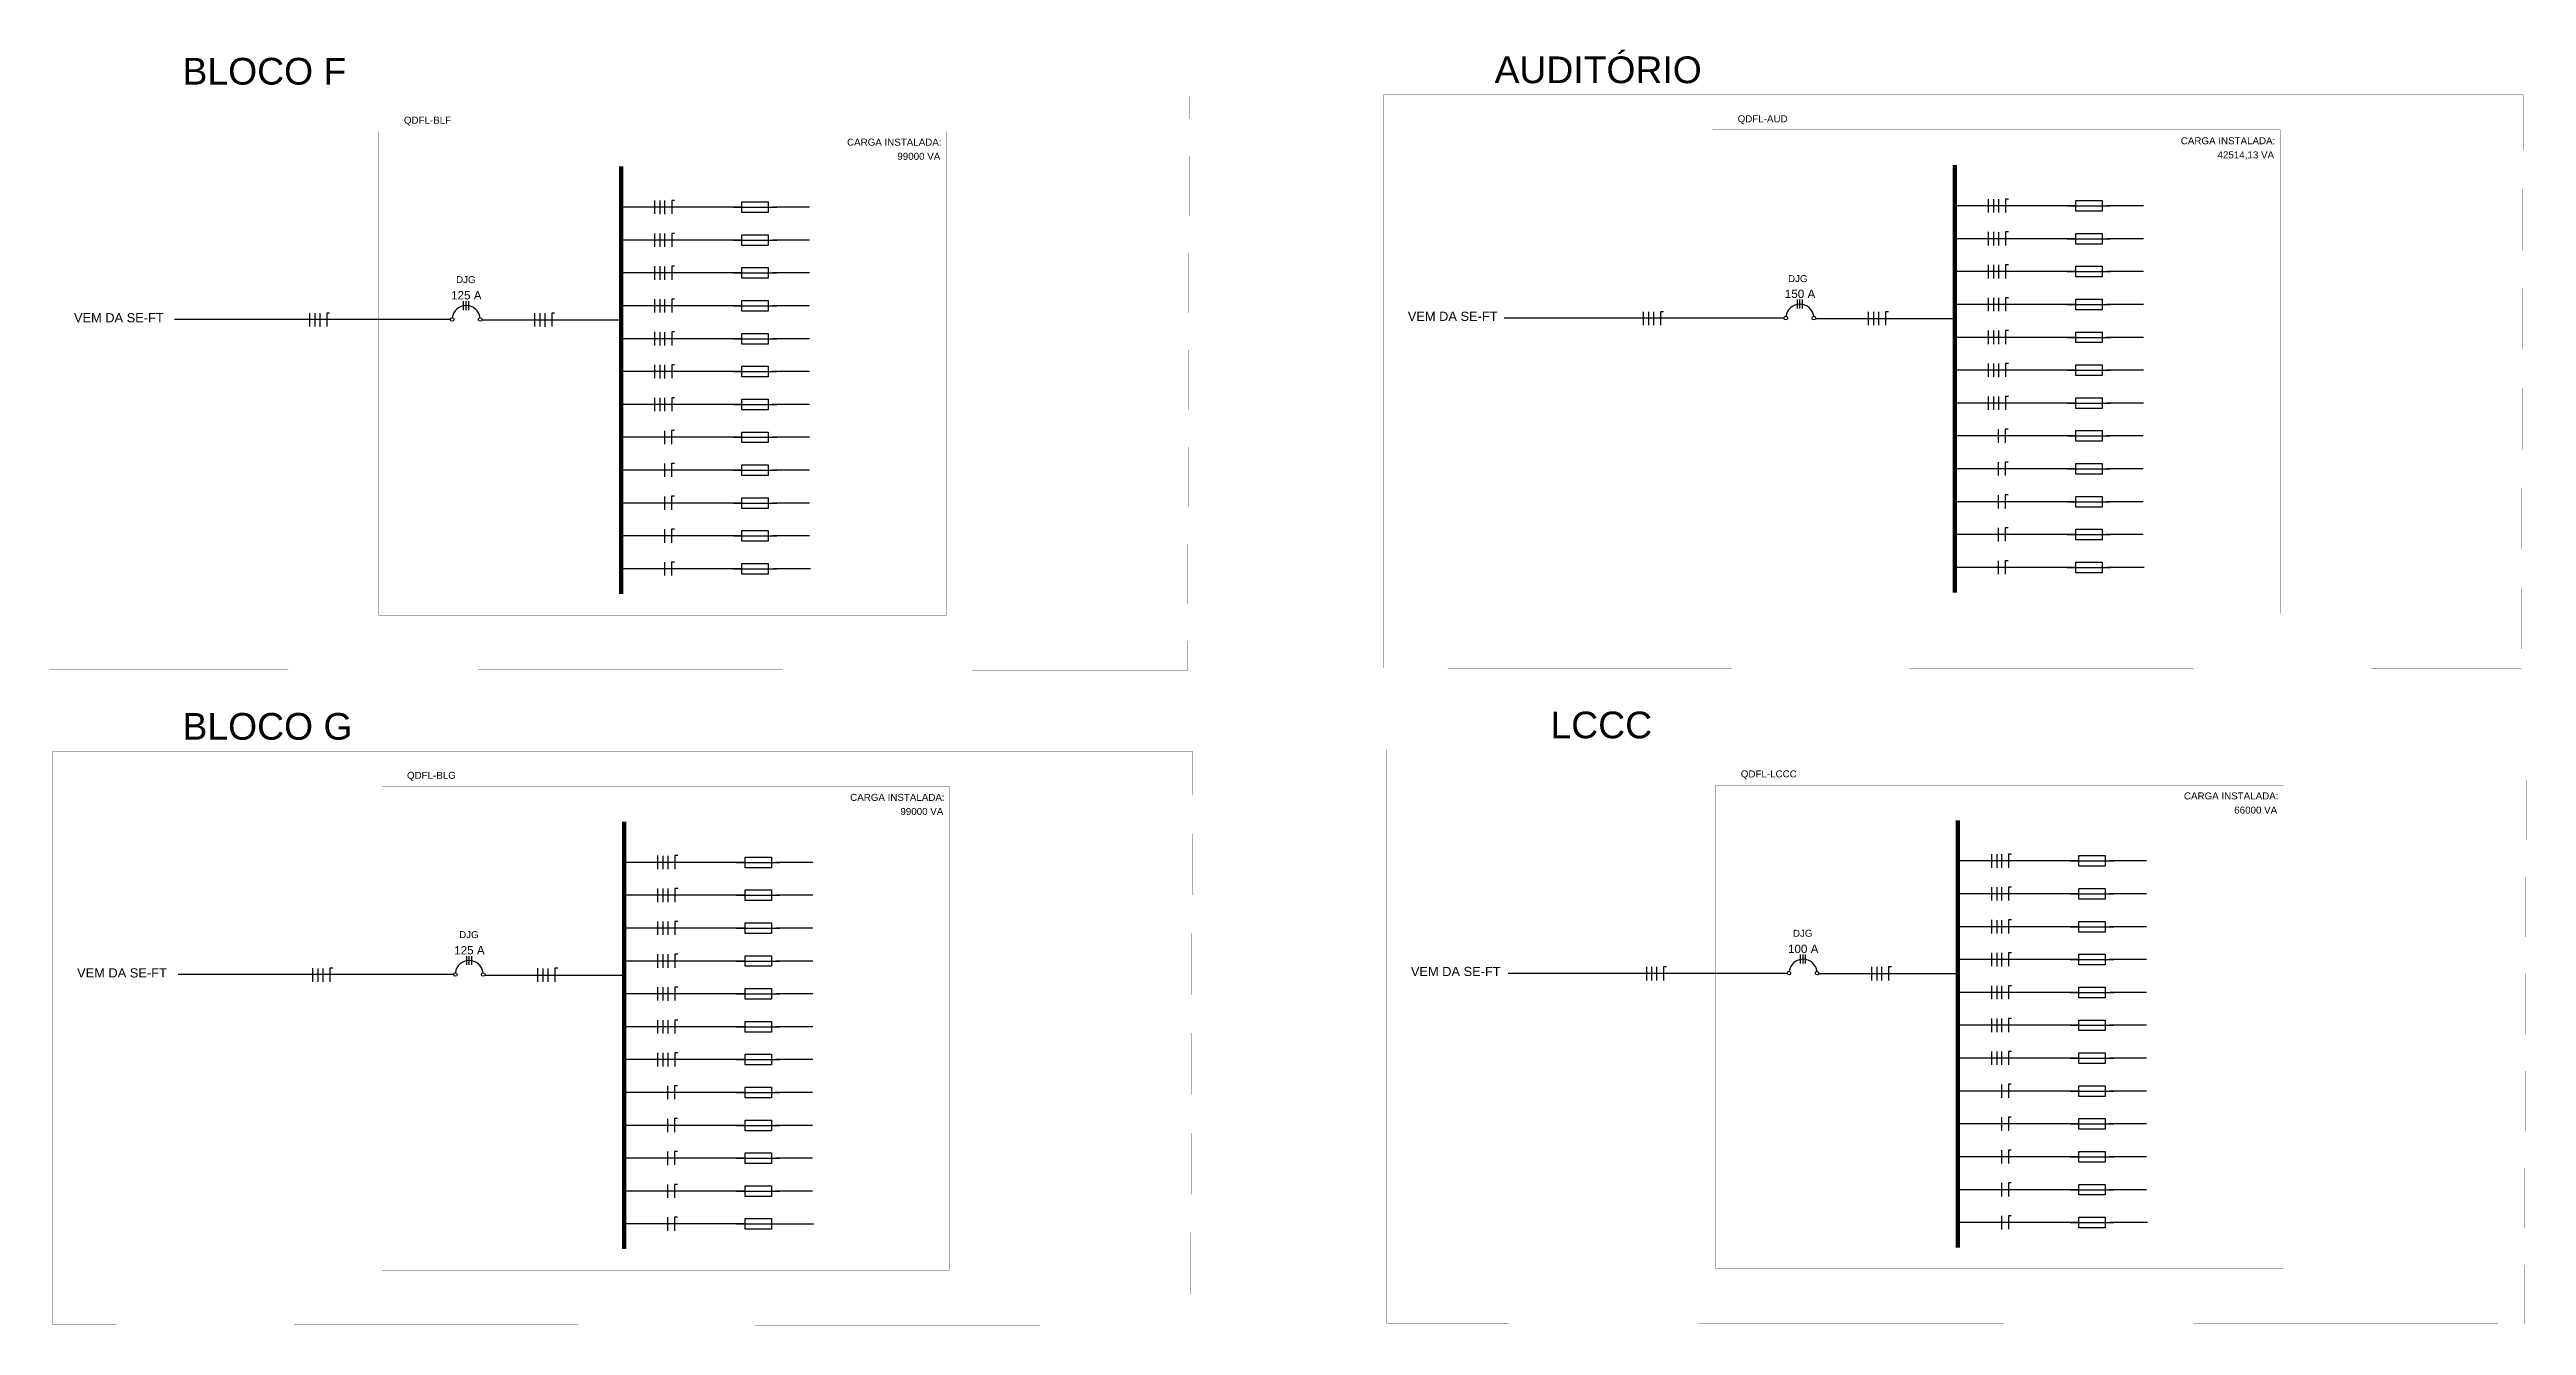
# Model space of a CAD drawing. Header units: millimetres. Extents: x 700 to 1841, y 279 to 936.
# Drawn here: x 1388.7 to 1840.7, y 282.4 to 515.3 of the extents above; entities that cross this region are included whole.
import ezdxf
from ezdxf.enums import TextEntityAlignment as Align

# ---------------------------------------------------------------- set-up
doc = ezdxf.new("R2010")
doc.units = ezdxf.units.MM
doc.linetypes.add('ACAD_ISO03W100', pattern=[30, 12, -18])
for name, color, linetype in [('A-03', 3, 'Continuous'), ('ARA_DISPOSITIVOS', 5, 'Continuous'), ('ARA_LEGENDA', 7, 'Continuous'), ('EQUIPAMENTOS', 4, 'Continuous'), ('GSP_Arq_TEXTO', 7, 'Continuous'), ('UNIFILAR', 3, 'Continuous'), ('VAI AO CTA', 7, 'Continuous')]:
    doc.layers.add(name, color=color, linetype=linetype)
doc.layers.add('BARRAMENTO', color=1, linetype='Continuous', lineweight=30)
doc.styles.add('ARA GERAL', font='arial.ttf', dxfattribs={"height": 10.1686})
doc.styles.add('ARA_TITULO_1', font='arial.ttf', dxfattribs={"height": 4})
doc.styles.add('ARIAL', font='arial.ttf')
doc.styles.add('ROMANS', font='arial.ttf')

# ---------------------------------------------------------------- blocks, each defined once
blk = doc.blocks.new('*U29')
at = {"layer": 'ARA_DISPOSITIVOS'}
blk.add_line((-25.3, 0), (25.4, 0), dxfattribs=at)
blk.add_lwpolyline([(15.4, 6.2), (15.4, -6.2), (-15.3, -6.2), (-15.3, 6.2)], close=True, dxfattribs=at)
at = {"style": 'ARA GERAL'}
blk.add_attdef('12A', text='', height=10.2, dxfattribs=at).set_placement((-0.2, 17.9), align=Align.TOP_CENTER)
blk = doc.blocks.new('*U30')
at = {"layer": 'ARA_DISPOSITIVOS'}
blk.add_line((-25.3, 0), (25.4, 0), dxfattribs=at)
blk.add_lwpolyline([(15.4, 6.2), (15.4, -6.2), (-15.3, -6.2), (-15.3, 6.2)], close=True, dxfattribs=at)
at = {"style": 'ARA GERAL'}
blk.add_attdef('12A', text='', height=10.2, dxfattribs=at).set_placement((-0.2, 17.9), align=Align.TOP_CENTER)
blk = doc.blocks.new('*U31')
at = {"layer": 'ARA_DISPOSITIVOS'}
blk.add_line((-25.3, 0), (25.4, 0), dxfattribs=at)
blk.add_lwpolyline([(15.4, 6.2), (15.4, -6.2), (-15.3, -6.2), (-15.3, 6.2)], close=True, dxfattribs=at)
at = {"style": 'ARA GERAL'}
blk.add_attdef('12A', text='', height=10.2, dxfattribs=at).set_placement((-0.2, 17.9), align=Align.TOP_CENTER)
blk = doc.blocks.new('*U32')
at = {"layer": 'ARA_DISPOSITIVOS'}
blk.add_line((-25.3, 0), (25.4, 0), dxfattribs=at)
blk.add_lwpolyline([(15.4, 6.2), (15.4, -6.2), (-15.3, -6.2), (-15.3, 6.2)], close=True, dxfattribs=at)
at = {"style": 'ARA GERAL'}
blk.add_attdef('12A', text='', height=10.2, dxfattribs=at).set_placement((-0.2, 17.9), align=Align.TOP_CENTER)
blk = doc.blocks.new('*U33')
at = {"layer": 'ARA_DISPOSITIVOS'}
blk.add_line((-25.3, 0), (25.4, 0), dxfattribs=at)
blk.add_lwpolyline([(15.4, 6.2), (15.4, -6.2), (-15.3, -6.2), (-15.3, 6.2)], close=True, dxfattribs=at)
at = {"style": 'ARA GERAL'}
blk.add_attdef('12A', text='', height=10.2, dxfattribs=at).set_placement((-0.2, 17.9), align=Align.TOP_CENTER)
blk = doc.blocks.new('*U34')
at = {"layer": 'ARA_DISPOSITIVOS'}
blk.add_line((-25.3, 0), (25.4, 0), dxfattribs=at)
blk.add_lwpolyline([(15.4, 6.2), (15.4, -6.2), (-15.3, -6.2), (-15.3, 6.2)], close=True, dxfattribs=at)
at = {"style": 'ARA GERAL'}
blk.add_attdef('12A', text='', height=10.2, dxfattribs=at).set_placement((-0.2, 17.9), align=Align.TOP_CENTER)
blk = doc.blocks.new('*U35')
at = {"layer": 'ARA_DISPOSITIVOS'}
blk.add_line((-25.3, 0), (25.4, 0), dxfattribs=at)
blk.add_lwpolyline([(15.4, 6.2), (15.4, -6.2), (-15.3, -6.2), (-15.3, 6.2)], close=True, dxfattribs=at)
at = {"style": 'ARA GERAL'}
blk.add_attdef('12A', text='', height=10.2, dxfattribs=at).set_placement((-0.2, 17.9), align=Align.TOP_CENTER)
blk = doc.blocks.new('*U36')
at = {"layer": 'ARA_DISPOSITIVOS'}
blk.add_line((-25.3, 0), (25.4, 0), dxfattribs=at)
blk.add_lwpolyline([(15.4, 6.2), (15.4, -6.2), (-15.3, -6.2), (-15.3, 6.2)], close=True, dxfattribs=at)
at = {"style": 'ARA GERAL'}
blk.add_attdef('12A', text='', height=10.2, dxfattribs=at).set_placement((-0.2, 17.9), align=Align.TOP_CENTER)
blk = doc.blocks.new('*U37')
at = {"layer": 'ARA_DISPOSITIVOS'}
blk.add_line((-25.3, 0), (25.4, 0), dxfattribs=at)
blk.add_lwpolyline([(15.4, 6.2), (15.4, -6.2), (-15.3, -6.2), (-15.3, 6.2)], close=True, dxfattribs=at)
at = {"style": 'ARA GERAL'}
blk.add_attdef('12A', text='', height=10.2, dxfattribs=at).set_placement((-0.2, 17.9), align=Align.TOP_CENTER)
blk = doc.blocks.new('*U38')
at = {"layer": 'ARA_DISPOSITIVOS'}
blk.add_line((-25.3, 0), (25.4, 0), dxfattribs=at)
blk.add_lwpolyline([(15.4, 6.2), (15.4, -6.2), (-15.3, -6.2), (-15.3, 6.2)], close=True, dxfattribs=at)
at = {"style": 'ARA GERAL'}
blk.add_attdef('12A', text='', height=10.2, dxfattribs=at).set_placement((-0.2, 17.9), align=Align.TOP_CENTER)
blk = doc.blocks.new('*U39')
at = {"layer": 'ARA_DISPOSITIVOS'}
blk.add_line((-25.3, 0), (25.4, 0), dxfattribs=at)
blk.add_lwpolyline([(15.4, 6.2), (15.4, -6.2), (-15.3, -6.2), (-15.3, 6.2)], close=True, dxfattribs=at)
at = {"style": 'ARA GERAL'}
blk.add_attdef('12A', text='', height=10.2, dxfattribs=at).set_placement((-0.2, 17.9), align=Align.TOP_CENTER)
blk = doc.blocks.new('*U40')
at = {"layer": 'ARA_DISPOSITIVOS'}
blk.add_line((-25.3, 0), (25.4, 0), dxfattribs=at)
blk.add_lwpolyline([(15.4, 6.2), (15.4, -6.2), (-15.3, -6.2), (-15.3, 6.2)], close=True, dxfattribs=at)
at = {"style": 'ARA GERAL'}
blk.add_attdef('12A', text='', height=10.2, dxfattribs=at).set_placement((-0.2, 17.9), align=Align.TOP_CENTER)
blk = doc.blocks.new('*U54')
at = {"layer": 'ARA_DISPOSITIVOS'}
blk.add_line((-25.3, 0), (25.4, 0), dxfattribs=at)
blk.add_lwpolyline([(15.4, 6.2), (15.4, -6.2), (-15.3, -6.2), (-15.3, 6.2)], close=True, dxfattribs=at)
at = {"style": 'ARA GERAL'}
blk.add_attdef('12A', text='', height=10.2, dxfattribs=at).set_placement((-0.2, 17.9), align=Align.TOP_CENTER)
blk = doc.blocks.new('*U47')
at = {"layer": 'ARA_DISPOSITIVOS'}
blk.add_line((-25.3, 0), (25.4, 0), dxfattribs=at)
blk.add_lwpolyline([(15.4, 6.2), (15.4, -6.2), (-15.3, -6.2), (-15.3, 6.2)], close=True, dxfattribs=at)
at = {"style": 'ARA GERAL'}
blk.add_attdef('12A', text='', height=10.2, dxfattribs=at).set_placement((-0.2, 17.9), align=Align.TOP_CENTER)
blk = doc.blocks.new('*U48')
at = {"layer": 'ARA_DISPOSITIVOS'}
blk.add_line((-25.3, 0), (25.4, 0), dxfattribs=at)
blk.add_lwpolyline([(15.4, 6.2), (15.4, -6.2), (-15.3, -6.2), (-15.3, 6.2)], close=True, dxfattribs=at)
at = {"style": 'ARA GERAL'}
blk.add_attdef('12A', text='', height=10.2, dxfattribs=at).set_placement((-0.2, 17.9), align=Align.TOP_CENTER)
blk = doc.blocks.new('*U49')
at = {"layer": 'ARA_DISPOSITIVOS'}
blk.add_line((-25.3, 0), (25.4, 0), dxfattribs=at)
blk.add_lwpolyline([(15.4, 6.2), (15.4, -6.2), (-15.3, -6.2), (-15.3, 6.2)], close=True, dxfattribs=at)
at = {"style": 'ARA GERAL'}
blk.add_attdef('12A', text='', height=10.2, dxfattribs=at).set_placement((-0.2, 17.9), align=Align.TOP_CENTER)
blk = doc.blocks.new('*U50')
at = {"layer": 'ARA_DISPOSITIVOS'}
blk.add_line((-25.3, 0), (25.4, 0), dxfattribs=at)
blk.add_lwpolyline([(15.4, 6.2), (15.4, -6.2), (-15.3, -6.2), (-15.3, 6.2)], close=True, dxfattribs=at)
at = {"style": 'ARA GERAL'}
blk.add_attdef('12A', text='', height=10.2, dxfattribs=at).set_placement((-0.2, 17.9), align=Align.TOP_CENTER)
blk = doc.blocks.new('*U51')
at = {"layer": 'ARA_DISPOSITIVOS'}
blk.add_line((-25.3, 0), (25.4, 0), dxfattribs=at)
blk.add_lwpolyline([(15.4, 6.2), (15.4, -6.2), (-15.3, -6.2), (-15.3, 6.2)], close=True, dxfattribs=at)
at = {"style": 'ARA GERAL'}
blk.add_attdef('12A', text='', height=10.2, dxfattribs=at).set_placement((-0.2, 17.9), align=Align.TOP_CENTER)
blk = doc.blocks.new('*U52')
at = {"layer": 'ARA_DISPOSITIVOS'}
blk.add_line((-25.3, 0), (25.4, 0), dxfattribs=at)
blk.add_lwpolyline([(15.4, 6.2), (15.4, -6.2), (-15.3, -6.2), (-15.3, 6.2)], close=True, dxfattribs=at)
at = {"style": 'ARA GERAL'}
blk.add_attdef('12A', text='', height=10.2, dxfattribs=at).set_placement((-0.2, 17.9), align=Align.TOP_CENTER)
blk = doc.blocks.new('*U53')
at = {"layer": 'ARA_DISPOSITIVOS'}
blk.add_line((-25.3, 0), (25.4, 0), dxfattribs=at)
blk.add_lwpolyline([(15.4, 6.2), (15.4, -6.2), (-15.3, -6.2), (-15.3, 6.2)], close=True, dxfattribs=at)
at = {"style": 'ARA GERAL'}
blk.add_attdef('12A', text='', height=10.2, dxfattribs=at).set_placement((-0.2, 17.9), align=Align.TOP_CENTER)
blk = doc.blocks.new('*U42')
at = {"layer": 'ARA_DISPOSITIVOS'}
blk.add_line((-25.3, 0), (25.4, 0), dxfattribs=at)
blk.add_lwpolyline([(15.4, 6.2), (15.4, -6.2), (-15.3, -6.2), (-15.3, 6.2)], close=True, dxfattribs=at)
at = {"style": 'ARA GERAL'}
blk.add_attdef('12A', text='', height=10.2, dxfattribs=at).set_placement((-0.2, 17.9), align=Align.TOP_CENTER)
blk = doc.blocks.new('*U43')
at = {"layer": 'ARA_DISPOSITIVOS'}
blk.add_line((-25.3, 0), (25.4, 0), dxfattribs=at)
blk.add_lwpolyline([(15.4, 6.2), (15.4, -6.2), (-15.3, -6.2), (-15.3, 6.2)], close=True, dxfattribs=at)
at = {"style": 'ARA GERAL'}
blk.add_attdef('12A', text='', height=10.2, dxfattribs=at).set_placement((-0.2, 17.9), align=Align.TOP_CENTER)
blk = doc.blocks.new('*U44')
at = {"layer": 'ARA_DISPOSITIVOS'}
blk.add_line((-25.3, 0), (25.4, 0), dxfattribs=at)
blk.add_lwpolyline([(15.4, 6.2), (15.4, -6.2), (-15.3, -6.2), (-15.3, 6.2)], close=True, dxfattribs=at)
at = {"style": 'ARA GERAL'}
blk.add_attdef('12A', text='', height=10.2, dxfattribs=at).set_placement((-0.2, 17.9), align=Align.TOP_CENTER)
blk = doc.blocks.new('*U45')
at = {"layer": 'ARA_DISPOSITIVOS'}
blk.add_line((-25.3, 0), (25.4, 0), dxfattribs=at)
blk.add_lwpolyline([(15.4, 6.2), (15.4, -6.2), (-15.3, -6.2), (-15.3, 6.2)], close=True, dxfattribs=at)
at = {"style": 'ARA GERAL'}
blk.add_attdef('12A', text='', height=10.2, dxfattribs=at).set_placement((-0.2, 17.9), align=Align.TOP_CENTER)
blk = doc.blocks.new('*U69')
at = {"layer": 'ARA_DISPOSITIVOS'}
blk.add_line((-25.3, 0), (25.4, 0), dxfattribs=at)
blk.add_lwpolyline([(15.4, 6.2), (15.4, -6.2), (-15.3, -6.2), (-15.3, 6.2)], close=True, dxfattribs=at)
at = {"style": 'ARA GERAL'}
blk.add_attdef('12A', text='', height=10.2, dxfattribs=at).set_placement((-0.2, 17.9), align=Align.TOP_CENTER)
blk = doc.blocks.new('*U70')
at = {"layer": 'ARA_DISPOSITIVOS'}
blk.add_line((-25.3, 0), (25.4, 0), dxfattribs=at)
blk.add_lwpolyline([(15.4, 6.2), (15.4, -6.2), (-15.3, -6.2), (-15.3, 6.2)], close=True, dxfattribs=at)
at = {"style": 'ARA GERAL'}
blk.add_attdef('12A', text='', height=10.2, dxfattribs=at).set_placement((-0.2, 17.9), align=Align.TOP_CENTER)
blk = doc.blocks.new('*U71')
at = {"layer": 'ARA_DISPOSITIVOS'}
blk.add_line((-25.3, 0), (25.4, 0), dxfattribs=at)
blk.add_lwpolyline([(15.4, 6.2), (15.4, -6.2), (-15.3, -6.2), (-15.3, 6.2)], close=True, dxfattribs=at)
at = {"style": 'ARA GERAL'}
blk.add_attdef('12A', text='', height=10.2, dxfattribs=at).set_placement((-0.2, 17.9), align=Align.TOP_CENTER)
blk = doc.blocks.new('*U72')
at = {"layer": 'ARA_DISPOSITIVOS'}
blk.add_line((-25.3, 0), (25.4, 0), dxfattribs=at)
blk.add_lwpolyline([(15.4, 6.2), (15.4, -6.2), (-15.3, -6.2), (-15.3, 6.2)], close=True, dxfattribs=at)
at = {"style": 'ARA GERAL'}
blk.add_attdef('12A', text='', height=10.2, dxfattribs=at).set_placement((-0.2, 17.9), align=Align.TOP_CENTER)
blk = doc.blocks.new('*U73')
at = {"layer": 'ARA_DISPOSITIVOS'}
blk.add_line((-25.3, 0), (25.4, 0), dxfattribs=at)
blk.add_lwpolyline([(15.4, 6.2), (15.4, -6.2), (-15.3, -6.2), (-15.3, 6.2)], close=True, dxfattribs=at)
at = {"style": 'ARA GERAL'}
blk.add_attdef('12A', text='', height=10.2, dxfattribs=at).set_placement((-0.2, 17.9), align=Align.TOP_CENTER)
blk = doc.blocks.new('*U74')
at = {"layer": 'ARA_DISPOSITIVOS'}
blk.add_line((-25.3, 0), (25.4, 0), dxfattribs=at)
blk.add_lwpolyline([(15.4, 6.2), (15.4, -6.2), (-15.3, -6.2), (-15.3, 6.2)], close=True, dxfattribs=at)
at = {"style": 'ARA GERAL'}
blk.add_attdef('12A', text='', height=10.2, dxfattribs=at).set_placement((-0.2, 17.9), align=Align.TOP_CENTER)
blk = doc.blocks.new('*U75')
at = {"layer": 'ARA_DISPOSITIVOS'}
blk.add_line((-25.3, 0), (25.4, 0), dxfattribs=at)
blk.add_lwpolyline([(15.4, 6.2), (15.4, -6.2), (-15.3, -6.2), (-15.3, 6.2)], close=True, dxfattribs=at)
at = {"style": 'ARA GERAL'}
blk.add_attdef('12A', text='', height=10.2, dxfattribs=at).set_placement((-0.2, 17.9), align=Align.TOP_CENTER)
blk = doc.blocks.new('*U76')
at = {"layer": 'ARA_DISPOSITIVOS'}
blk.add_line((-25.3, 0), (25.4, 0), dxfattribs=at)
blk.add_lwpolyline([(15.4, 6.2), (15.4, -6.2), (-15.3, -6.2), (-15.3, 6.2)], close=True, dxfattribs=at)
at = {"style": 'ARA GERAL'}
blk.add_attdef('12A', text='', height=10.2, dxfattribs=at).set_placement((-0.2, 17.9), align=Align.TOP_CENTER)
blk = doc.blocks.new('*U61')
at = {"layer": 'ARA_DISPOSITIVOS'}
blk.add_line((-25.3, 0), (25.4, 0), dxfattribs=at)
blk.add_lwpolyline([(15.4, 6.2), (15.4, -6.2), (-15.3, -6.2), (-15.3, 6.2)], close=True, dxfattribs=at)
at = {"style": 'ARA GERAL'}
blk.add_attdef('12A', text='', height=10.2, dxfattribs=at).set_placement((-0.2, 17.9), align=Align.TOP_CENTER)
blk = doc.blocks.new('*U62')
at = {"layer": 'ARA_DISPOSITIVOS'}
blk.add_line((-25.3, 0), (25.4, 0), dxfattribs=at)
blk.add_lwpolyline([(15.4, 6.2), (15.4, -6.2), (-15.3, -6.2), (-15.3, 6.2)], close=True, dxfattribs=at)
at = {"style": 'ARA GERAL'}
blk.add_attdef('12A', text='', height=10.2, dxfattribs=at).set_placement((-0.2, 17.9), align=Align.TOP_CENTER)
blk = doc.blocks.new('*U63')
at = {"layer": 'ARA_DISPOSITIVOS'}
blk.add_line((-25.3, 0), (25.4, 0), dxfattribs=at)
blk.add_lwpolyline([(15.4, 6.2), (15.4, -6.2), (-15.3, -6.2), (-15.3, 6.2)], close=True, dxfattribs=at)
at = {"style": 'ARA GERAL'}
blk.add_attdef('12A', text='', height=10.2, dxfattribs=at).set_placement((-0.2, 17.9), align=Align.TOP_CENTER)
blk = doc.blocks.new('*U64')
at = {"layer": 'ARA_DISPOSITIVOS'}
blk.add_line((-25.3, 0), (25.4, 0), dxfattribs=at)
blk.add_lwpolyline([(15.4, 6.2), (15.4, -6.2), (-15.3, -6.2), (-15.3, 6.2)], close=True, dxfattribs=at)
at = {"style": 'ARA GERAL'}
blk.add_attdef('12A', text='', height=10.2, dxfattribs=at).set_placement((-0.2, 17.9), align=Align.TOP_CENTER)
blk = doc.blocks.new('*U66')
at = {"layer": 'ARA_DISPOSITIVOS'}
blk.add_line((-25.3, 0), (25.4, 0), dxfattribs=at)
blk.add_lwpolyline([(15.4, 6.2), (15.4, -6.2), (-15.3, -6.2), (-15.3, 6.2)], close=True, dxfattribs=at)
at = {"style": 'ARA GERAL'}
blk.add_attdef('12A', text='', height=10.2, dxfattribs=at).set_placement((-0.2, 17.9), align=Align.TOP_CENTER)
blk = doc.blocks.new('*U67')
at = {"layer": 'ARA_DISPOSITIVOS'}
blk.add_line((-25.3, 0), (25.4, 0), dxfattribs=at)
blk.add_lwpolyline([(15.4, 6.2), (15.4, -6.2), (-15.3, -6.2), (-15.3, 6.2)], close=True, dxfattribs=at)
at = {"style": 'ARA GERAL'}
blk.add_attdef('12A', text='', height=10.2, dxfattribs=at).set_placement((-0.2, 17.9), align=Align.TOP_CENTER)
blk = doc.blocks.new('*U68')
at = {"layer": 'ARA_DISPOSITIVOS'}
blk.add_line((-25.3, 0), (25.4, 0), dxfattribs=at)
blk.add_lwpolyline([(15.4, 6.2), (15.4, -6.2), (-15.3, -6.2), (-15.3, 6.2)], close=True, dxfattribs=at)
at = {"style": 'ARA GERAL'}
blk.add_attdef('12A', text='', height=10.2, dxfattribs=at).set_placement((-0.2, 17.9), align=Align.TOP_CENTER)
blk = doc.blocks.new('*U55')
at = {"layer": 'ARA_DISPOSITIVOS'}
blk.add_line((-25.3, 0), (25.4, 0), dxfattribs=at)
blk.add_lwpolyline([(15.4, 6.2), (15.4, -6.2), (-15.3, -6.2), (-15.3, 6.2)], close=True, dxfattribs=at)
at = {"style": 'ARA GERAL'}
blk.add_attdef('12A', text='', height=10.2, dxfattribs=at).set_placement((-0.2, 17.9), align=Align.TOP_CENTER)
blk = doc.blocks.new('*U56')
at = {"layer": 'ARA_DISPOSITIVOS'}
blk.add_line((-25.3, 0), (25.4, 0), dxfattribs=at)
blk.add_lwpolyline([(15.4, 6.2), (15.4, -6.2), (-15.3, -6.2), (-15.3, 6.2)], close=True, dxfattribs=at)
at = {"style": 'ARA GERAL'}
blk.add_attdef('12A', text='', height=10.2, dxfattribs=at).set_placement((-0.2, 17.9), align=Align.TOP_CENTER)
blk = doc.blocks.new('*U57')
at = {"layer": 'ARA_DISPOSITIVOS'}
blk.add_line((-25.3, 0), (25.4, 0), dxfattribs=at)
blk.add_lwpolyline([(15.4, 6.2), (15.4, -6.2), (-15.3, -6.2), (-15.3, 6.2)], close=True, dxfattribs=at)
at = {"style": 'ARA GERAL'}
blk.add_attdef('12A', text='', height=10.2, dxfattribs=at).set_placement((-0.2, 17.9), align=Align.TOP_CENTER)
blk = doc.blocks.new('*U58')
at = {"layer": 'ARA_DISPOSITIVOS'}
blk.add_line((-25.3, 0), (25.4, 0), dxfattribs=at)
blk.add_lwpolyline([(15.4, 6.2), (15.4, -6.2), (-15.3, -6.2), (-15.3, 6.2)], close=True, dxfattribs=at)
at = {"style": 'ARA GERAL'}
blk.add_attdef('12A', text='', height=10.2, dxfattribs=at).set_placement((-0.2, 17.9), align=Align.TOP_CENTER)
blk = doc.blocks.new('*U59')
at = {"layer": 'ARA_DISPOSITIVOS'}
blk.add_line((-25.3, 0), (25.4, 0), dxfattribs=at)
blk.add_lwpolyline([(15.4, 6.2), (15.4, -6.2), (-15.3, -6.2), (-15.3, 6.2)], close=True, dxfattribs=at)
at = {"style": 'ARA GERAL'}
blk.add_attdef('12A', text='', height=10.2, dxfattribs=at).set_placement((-0.2, 17.9), align=Align.TOP_CENTER)
blk = doc.blocks.new('*U60')
at = {"layer": 'ARA_DISPOSITIVOS'}
blk.add_line((-25.3, 0), (25.4, 0), dxfattribs=at)
blk.add_lwpolyline([(15.4, 6.2), (15.4, -6.2), (-15.3, -6.2), (-15.3, 6.2)], close=True, dxfattribs=at)
at = {"style": 'ARA GERAL'}
blk.add_attdef('12A', text='', height=10.2, dxfattribs=at).set_placement((-0.2, 17.9), align=Align.TOP_CENTER)
blk = doc.blocks.new('*U77')
at = {"layer": 'ARA_DISPOSITIVOS'}
blk.add_line((-25.3, 0), (25.4, 0), dxfattribs=at)
blk.add_lwpolyline([(15.4, 6.2), (15.4, -6.2), (-15.3, -6.2), (-15.3, 6.2)], close=True, dxfattribs=at)
at = {"style": 'ARA GERAL'}
blk.add_attdef('12A', text='', height=10.2, dxfattribs=at).set_placement((-0.2, 17.9), align=Align.TOP_CENTER)
blk = doc.blocks.new('*U78')
at = {"layer": 'ARA_DISPOSITIVOS'}
blk.add_line((-25.3, 0), (25.4, 0), dxfattribs=at)
blk.add_lwpolyline([(15.4, 6.2), (15.4, -6.2), (-15.3, -6.2), (-15.3, 6.2)], close=True, dxfattribs=at)
at = {"style": 'ARA GERAL'}
blk.add_attdef('12A', text='', height=10.2, dxfattribs=at).set_placement((-0.2, 17.9), align=Align.TOP_CENTER)
blk = doc.blocks.new('*U79')
at = {"layer": 'ARA_DISPOSITIVOS'}
blk.add_line((-25.3, 0), (25.4, 0), dxfattribs=at)
blk.add_lwpolyline([(15.4, 6.2), (15.4, -6.2), (-15.3, -6.2), (-15.3, 6.2)], close=True, dxfattribs=at)
at = {"style": 'ARA GERAL'}
blk.add_attdef('12A', text='', height=10.2, dxfattribs=at).set_placement((-0.2, 17.9), align=Align.TOP_CENTER)
blk = doc.blocks.new('DISJ TRIF')
at = {"layer": 'A-03', "color": 2}
for p, q in [((0.217, 0.418), (0.421, 0.418)), ((0.217, 0.36), (0.421, 0.36)), ((0.217, 0.302), (0.421, 0.302))]:
    blk.add_line(p, q, dxfattribs=at)
at = {"layer": 'EQUIPAMENTOS', "color": 2}
for centre in [(0, 0.679), (0, 0.041)]:
    blk.add_circle(centre, 0.0409, dxfattribs=at)
at = {"layer": 'EQUIPAMENTOS', "color": 4}
blk.add_arc((0, 0.36), 0.319, 277.3498, 82.6502, dxfattribs=at)

msp = doc.modelspace()

# ---------------------------------------------------------------- linework, layer by layer
at = {"layer": 'ARA_LEGENDA', "color": 2, "linetype": 'ACAD_ISO03W100', "ltscale": 0.25, "const_width": 0.0375}
for points in [[(1596.35, 401.99), (1388.74, 402.13), (1388.74, 506.75), (1596.71, 506.75)], [(1839.72, 402.24), (1632.1, 402.39), (1632.1, 507), (1840.07, 507)], [(1596.92, 282.4), (1389.3, 282.55), (1389.3, 387.16), (1597.27, 387.16)], [(1840.28, 282.66), (1632.67, 282.8), (1632.67, 387.42), (1840.64, 387.42)]]:
    msp.add_lwpolyline(points, close=True, dxfattribs=at)
at = {"layer": 'ARA_LEGENDA', "color": 7, "linetype": 'ACAD_ISO03W100', "ltscale": 0.25, "const_width": 0.0375}
for points in [[(1552.37, 412.05), (1448.81, 412.05), (1448.81, 500.35), (1552.37, 500.35)], [(1795.73, 412.31), (1692.17, 412.31), (1692.17, 500.61), (1795.73, 500.61)], [(1552.93, 292.47), (1449.38, 292.47), (1449.38, 380.76), (1552.93, 380.76)], [(1796.3, 292.72), (1692.74, 292.72), (1692.74, 381.02), (1796.3, 381.02)]]:
    msp.add_lwpolyline(points, close=True, dxfattribs=at)
at = {"layer": 'BARRAMENTO'}
for p, q in [((1514.88, 486.5), (1493, 486.5)), ((1527.4, 486.5), (1520.64, 486.5)), ((1758.25, 486.75), (1736.37, 486.75)), ((1770.77, 486.75), (1764, 486.75)), ((1514.88, 480.5), (1493, 480.5)), ((1527.4, 480.5), (1520.64, 480.5)), ((1758.25, 480.75), (1736.37, 480.75)), ((1770.77, 480.75), (1764, 480.75)), ((1758.25, 474.75), (1736.37, 474.75)), ((1770.77, 474.75), (1764, 474.75)), ((1514.88, 474.5), (1493, 474.5)), ((1527.4, 474.5), (1520.64, 474.5)), ((1461.89, 466.03), (1411.49, 466.03)), ((1514.88, 468.5), (1493, 468.5)), ((1527.4, 468.5), (1520.64, 468.5)), ((1705.2, 466.23), (1654.15, 466.23)), ((1758.25, 468.75), (1736.37, 468.75)), ((1770.77, 468.75), (1764, 468.75)), ((1514.88, 462.5), (1493, 462.5)), ((1527.4, 462.5), (1520.64, 462.5)), ((1758.25, 462.75), (1736.37, 462.75)), ((1770.77, 462.75), (1764, 462.75)), ((1514.88, 456.5), (1493, 456.5)), ((1527.4, 456.5), (1520.64, 456.5)), ((1758.25, 456.75), (1736.37, 456.75)), ((1770.77, 456.75), (1764, 456.75)), ((1514.88, 450.5), (1493, 450.5)), ((1527.4, 450.5), (1520.64, 450.5)), ((1758.25, 450.75), (1736.37, 450.75)), ((1770.77, 450.75), (1764, 450.75)), ((1514.85, 444.5), (1492.97, 444.5)), ((1527.37, 444.5), (1520.61, 444.5)), ((1758.22, 444.75), (1736.34, 444.75)), ((1770.74, 444.75), (1763.97, 444.75)), ((1514.85, 438.5), (1492.97, 438.5)), ((1527.37, 438.5), (1520.61, 438.5)), ((1758.22, 438.75), (1736.34, 438.75)), ((1770.74, 438.75), (1763.97, 438.75)), ((1514.85, 432.5), (1492.97, 432.5)), ((1527.37, 432.5), (1520.61, 432.5)), ((1758.22, 432.75), (1736.34, 432.75)), ((1770.74, 432.75), (1763.97, 432.75)), ((1514.85, 426.5), (1492.97, 426.5)), ((1527.37, 426.5), (1520.61, 426.5)), ((1758.22, 426.75), (1736.34, 426.75)), ((1770.74, 426.75), (1763.97, 426.75)), ((1514.85, 420.5), (1492.97, 420.5)), ((1527.57, 420.48), (1520.8, 420.48)), ((1758.22, 420.75), (1736.34, 420.75)), ((1770.93, 420.73), (1764.17, 420.73)), ((1515.45, 366.91), (1493.57, 366.91)), ((1527.97, 366.91), (1521.21, 366.91)), ((1758.81, 367.17), (1736.93, 367.17)), ((1771.33, 367.17), (1764.57, 367.17)), ((1515.45, 360.91), (1493.57, 360.91)), ((1527.97, 360.91), (1521.21, 360.91)), ((1758.81, 361.17), (1736.93, 361.17)), ((1771.33, 361.17), (1764.57, 361.17)), ((1515.45, 354.91), (1493.57, 354.91)), ((1527.97, 354.91), (1521.21, 354.91)), ((1758.81, 355.17), (1736.93, 355.17)), ((1771.33, 355.17), (1764.57, 355.17)), ((1515.45, 348.91), (1493.57, 348.91)), ((1527.97, 348.91), (1521.21, 348.91)), ((1758.81, 349.17), (1736.93, 349.17)), ((1771.33, 349.17), (1764.57, 349.17)), ((1462.38, 346.42), (1412.19, 346.42)), ((1705.79, 346.64), (1654.86, 346.64)), ((1515.45, 342.91), (1493.57, 342.91)), ((1527.97, 342.91), (1521.21, 342.91)), ((1758.81, 343.17), (1736.93, 343.17)), ((1771.33, 343.17), (1764.57, 343.17)), ((1515.45, 336.91), (1493.57, 336.91)), ((1527.97, 336.91), (1521.21, 336.91)), ((1758.81, 337.17), (1736.93, 337.17)), ((1771.33, 337.17), (1764.57, 337.17)), ((1515.45, 330.91), (1493.57, 330.91)), ((1527.97, 330.91), (1521.21, 330.91)), ((1758.81, 331.17), (1736.93, 331.17)), ((1771.33, 331.17), (1764.57, 331.17)), ((1515.42, 324.91), (1493.54, 324.91)), ((1527.94, 324.91), (1521.17, 324.91)), ((1758.78, 325.17), (1736.9, 325.17)), ((1771.3, 325.17), (1764.54, 325.17)), ((1515.42, 318.91), (1493.54, 318.91)), ((1527.94, 318.91), (1521.17, 318.91)), ((1758.78, 319.17), (1736.9, 319.17)), ((1771.3, 319.17), (1764.54, 319.17)), ((1515.42, 312.91), (1493.54, 312.91)), ((1527.94, 312.91), (1521.17, 312.91)), ((1758.78, 313.17), (1736.9, 313.17)), ((1771.3, 313.17), (1764.54, 313.17)), ((1515.42, 306.91), (1493.54, 306.91)), ((1527.94, 306.91), (1521.17, 306.91)), ((1758.78, 307.17), (1736.9, 307.17)), ((1771.3, 307.17), (1764.54, 307.17)), ((1515.42, 300.91), (1493.54, 300.91)), ((1528.13, 300.89), (1521.37, 300.89)), ((1758.78, 301.17), (1736.9, 301.17)), ((1771.5, 301.15), (1764.73, 301.15))]:
    msp.add_line(p, q, dxfattribs=at)
at = {"layer": 'BARRAMENTO', "lineweight": 40, "const_width": 0.8}
for points in [[(1493, 415.9), (1493, 493.94)], [(1736.37, 416.16), (1736.37, 494.2)], [(1493.57, 296.32), (1493.57, 374.36)], [(1736.93, 296.57), (1736.93, 374.61)]]:
    msp.add_lwpolyline(points, dxfattribs=at)
at = {"layer": 'BARRAMENTO'}
for points in [[(1467.62, 465.93), (1493, 465.93)], [(1710.98, 466.19), (1736.37, 466.19)], [(1468.19, 346.35), (1493.57, 346.35)], [(1711.55, 346.61), (1736.93, 346.61)]]:
    msp.add_lwpolyline(points, dxfattribs=at)
at = {"layer": 'VAI AO CTA', "color": 1}
for p, q in [((1499.1, 487.73), (1499.1, 485.27)), ((1500.06, 487.72), (1500.06, 485.26)), ((1501.01, 485.26), (1501.01, 487.71)), ((1742.46, 487.98), (1742.46, 485.52)), ((1743.42, 487.98), (1743.42, 485.52)), ((1744.38, 485.51), (1744.38, 487.97)), ((1499.1, 481.73), (1499.1, 479.27)), ((1500.06, 481.72), (1500.06, 479.26)), ((1501.01, 479.26), (1501.01, 481.71)), ((1742.46, 481.98), (1742.46, 479.52)), ((1743.42, 481.98), (1743.42, 479.52)), ((1744.38, 479.51), (1744.38, 481.97)), ((1499.1, 475.73), (1499.1, 473.27)), ((1500.06, 475.72), (1500.06, 473.26)), ((1501.01, 473.26), (1501.01, 475.71)), ((1742.46, 475.98), (1742.46, 473.52)), ((1743.42, 475.98), (1743.42, 473.52)), ((1744.38, 473.51), (1744.38, 475.97)), ((1436.15, 467.16), (1436.15, 464.7)), ((1437.11, 467.16), (1437.11, 464.7)), ((1438.07, 464.69), (1438.07, 467.15)), ((1477.21, 467.16), (1477.21, 464.7)), ((1478.17, 467.16), (1478.17, 464.7)), ((1479.13, 464.69), (1479.13, 467.15)), ((1499.1, 469.73), (1499.1, 467.27)), ((1500.06, 469.72), (1500.06, 467.26)), ((1501.01, 467.26), (1501.01, 469.71)), ((1679.51, 467.42), (1679.51, 464.96)), ((1680.47, 467.42), (1680.47, 464.96)), ((1681.43, 464.95), (1681.43, 467.41)), ((1720.57, 467.42), (1720.57, 464.96)), ((1721.53, 467.42), (1721.53, 464.96)), ((1722.49, 464.95), (1722.49, 467.41)), ((1742.46, 469.98), (1742.46, 467.52)), ((1743.42, 469.98), (1743.42, 467.52)), ((1744.38, 467.51), (1744.38, 469.97)), ((1499.1, 463.73), (1499.1, 461.27)), ((1500.06, 463.72), (1500.06, 461.26)), ((1501.01, 461.26), (1501.01, 463.71)), ((1742.46, 463.98), (1742.46, 461.52)), ((1743.42, 463.98), (1743.42, 461.52)), ((1744.38, 461.51), (1744.38, 463.97)), ((1499.1, 457.73), (1499.1, 455.27)), ((1500.06, 457.72), (1500.06, 455.26)), ((1501.01, 455.26), (1501.01, 457.71)), ((1742.46, 457.98), (1742.46, 455.52)), ((1743.42, 457.98), (1743.42, 455.52)), ((1744.38, 455.51), (1744.38, 457.97)), ((1742.46, 451.98), (1742.46, 449.52)), ((1743.42, 451.98), (1743.42, 449.52)), ((1744.38, 449.51), (1744.38, 451.97)), ((1499.1, 451.73), (1499.1, 449.27)), ((1500.06, 451.72), (1500.06, 449.26)), ((1501.01, 449.26), (1501.01, 451.71)), ((1500.98, 443.26), (1500.98, 445.71)), ((1744.35, 443.51), (1744.35, 445.97)), ((1500.98, 437.26), (1500.98, 439.71)), ((1744.35, 437.51), (1744.35, 439.97)), ((1744.35, 431.51), (1744.35, 433.97)), ((1500.98, 431.26), (1500.98, 433.71)), ((1500.98, 425.26), (1500.98, 427.71)), ((1744.35, 425.51), (1744.35, 427.97)), ((1500.98, 419.26), (1500.98, 421.71)), ((1744.35, 419.51), (1744.35, 421.97)), ((1499.66, 368.14), (1499.66, 365.68)), ((1500.62, 368.13), (1500.62, 365.68)), ((1501.58, 365.67), (1501.58, 368.13)), ((1743.03, 368.4), (1743.03, 365.94)), ((1743.99, 368.39), (1743.99, 365.93)), ((1744.94, 365.93), (1744.94, 368.39)), ((1499.66, 362.14), (1499.66, 359.68)), ((1500.62, 362.13), (1500.62, 359.68)), ((1501.58, 359.67), (1501.58, 362.13)), ((1743.03, 362.4), (1743.03, 359.94)), ((1743.99, 362.39), (1743.99, 359.93)), ((1744.94, 359.93), (1744.94, 362.39)), ((1499.66, 356.14), (1499.66, 353.68)), ((1500.62, 356.13), (1500.62, 353.68)), ((1501.58, 353.67), (1501.58, 356.13)), ((1743.03, 356.4), (1743.03, 353.94)), ((1743.99, 356.39), (1743.99, 353.93)), ((1744.94, 353.93), (1744.94, 356.39)), ((1499.66, 350.14), (1499.66, 347.68)), ((1500.62, 350.13), (1500.62, 347.68)), ((1501.58, 347.67), (1501.58, 350.13)), ((1743.03, 350.4), (1743.03, 347.94)), ((1743.99, 350.39), (1743.99, 347.93)), ((1744.94, 347.93), (1744.94, 350.39)), ((1436.72, 347.58), (1436.72, 345.12)), ((1437.67, 347.57), (1437.67, 345.11)), ((1438.63, 345.11), (1438.63, 347.57)), ((1477.78, 347.58), (1477.78, 345.12)), ((1478.73, 347.57), (1478.73, 345.11)), ((1479.69, 345.11), (1479.69, 347.57)), ((1499.66, 344.14), (1499.66, 341.68)), ((1500.62, 344.13), (1500.62, 341.68)), ((1501.58, 341.67), (1501.58, 344.13)), ((1680.08, 347.84), (1680.08, 345.38)), ((1681.04, 347.83), (1681.04, 345.37)), ((1681.99, 345.37), (1681.99, 347.83)), ((1721.14, 347.84), (1721.14, 345.38)), ((1722.1, 347.83), (1722.1, 345.37)), ((1723.05, 345.37), (1723.05, 347.83)), ((1743.03, 344.4), (1743.03, 341.94)), ((1743.99, 344.39), (1743.99, 341.93)), ((1744.94, 341.93), (1744.94, 344.39)), ((1499.66, 338.14), (1499.66, 335.68)), ((1500.62, 338.13), (1500.62, 335.68)), ((1501.58, 335.67), (1501.58, 338.13)), ((1743.03, 338.4), (1743.03, 335.94)), ((1743.99, 338.39), (1743.99, 335.93)), ((1744.94, 335.93), (1744.94, 338.39)), ((1499.66, 332.14), (1499.66, 329.68)), ((1500.62, 332.13), (1500.62, 329.68)), ((1501.58, 329.67), (1501.58, 332.13)), ((1743.03, 332.4), (1743.03, 329.94)), ((1743.99, 332.39), (1743.99, 329.93)), ((1744.94, 329.93), (1744.94, 332.39)), ((1501.55, 323.67), (1501.55, 326.13)), ((1744.91, 323.93), (1744.91, 326.39)), ((1501.55, 317.67), (1501.55, 320.13)), ((1744.91, 317.93), (1744.91, 320.39)), ((1501.55, 311.67), (1501.55, 314.13)), ((1744.91, 311.93), (1744.91, 314.39)), ((1501.55, 305.67), (1501.55, 308.13)), ((1744.91, 305.93), (1744.91, 308.39)), ((1501.55, 299.67), (1501.55, 302.13)), ((1744.91, 299.93), (1744.91, 302.39))]:
    msp.add_line(p, q, dxfattribs=at)
at = {"layer": 'VAI AO CTA', "color": 4, "linetype": 'ACAD_ISO03W100'}
for p, q in [((1502.77, 487.73), (1502.24, 487.73)), ((1746.13, 487.98), (1745.6, 487.98)), ((1502.77, 481.73), (1502.24, 481.73)), ((1746.13, 481.98), (1745.6, 481.98)), ((1502.77, 475.73), (1502.24, 475.73)), ((1746.13, 475.98), (1745.6, 475.98)), ((1439.82, 467.16), (1439.29, 467.16)), ((1480.88, 467.16), (1480.35, 467.16)), ((1502.77, 469.73), (1502.24, 469.73)), ((1683.18, 467.42), (1682.66, 467.42)), ((1724.24, 467.42), (1723.72, 467.42)), ((1746.13, 469.98), (1745.6, 469.98)), ((1502.77, 463.73), (1502.24, 463.73)), ((1746.13, 463.98), (1745.6, 463.98)), ((1502.77, 457.73), (1502.24, 457.73)), ((1746.13, 457.98), (1745.6, 457.98)), ((1746.13, 451.98), (1745.6, 451.98)), ((1502.77, 451.73), (1502.24, 451.73)), ((1502.73, 445.73), (1502.21, 445.73)), ((1746.1, 445.98), (1745.57, 445.98)), ((1502.73, 439.73), (1502.21, 439.73)), ((1746.1, 439.98), (1745.57, 439.98)), ((1746.1, 433.98), (1745.57, 433.98)), ((1502.73, 433.73), (1502.21, 433.73)), ((1502.73, 427.73), (1502.21, 427.73)), ((1746.1, 427.98), (1745.57, 427.98)), ((1502.73, 421.73), (1502.21, 421.73)), ((1746.1, 421.98), (1745.57, 421.98)), ((1503.33, 368.14), (1502.81, 368.14)), ((1746.7, 368.4), (1746.17, 368.4)), ((1503.33, 362.14), (1502.81, 362.14)), ((1746.7, 362.4), (1746.17, 362.4)), ((1503.33, 356.14), (1502.81, 356.14)), ((1746.7, 356.4), (1746.17, 356.4)), ((1503.33, 350.14), (1502.81, 350.14)), ((1746.7, 350.4), (1746.17, 350.4)), ((1440.38, 347.58), (1439.86, 347.58)), ((1481.44, 347.58), (1480.92, 347.58)), ((1503.33, 344.14), (1502.81, 344.14)), ((1683.75, 347.84), (1683.22, 347.84)), ((1724.81, 347.84), (1724.28, 347.84)), ((1746.7, 344.4), (1746.17, 344.4)), ((1503.33, 338.14), (1502.81, 338.14)), ((1746.7, 338.4), (1746.17, 338.4)), ((1503.33, 332.14), (1502.81, 332.14)), ((1746.7, 332.4), (1746.17, 332.4)), ((1503.3, 326.14), (1502.77, 326.14)), ((1746.66, 326.4), (1746.14, 326.4)), ((1503.3, 320.14), (1502.77, 320.14)), ((1746.66, 320.4), (1746.14, 320.4)), ((1503.3, 314.14), (1502.77, 314.14)), ((1746.66, 314.4), (1746.14, 314.4)), ((1503.3, 308.14), (1502.77, 308.14)), ((1746.66, 308.4), (1746.14, 308.4)), ((1503.3, 302.14), (1502.77, 302.14)), ((1746.66, 302.4), (1746.14, 302.4))]:
    msp.add_line(p, q, dxfattribs=at)
at = {"layer": 'VAI AO CTA', "color": 4}
for p, q in [((1502.24, 487.73), (1502.24, 485.27)), ((1745.6, 487.98), (1745.6, 485.52)), ((1502.24, 481.73), (1502.24, 479.27)), ((1745.6, 481.98), (1745.6, 479.52)), ((1502.24, 475.73), (1502.24, 473.27)), ((1745.6, 475.98), (1745.6, 473.52)), ((1439.29, 467.16), (1439.29, 464.7)), ((1480.35, 467.16), (1480.35, 464.7)), ((1502.24, 469.73), (1502.24, 467.27)), ((1682.66, 467.42), (1682.66, 464.96)), ((1723.72, 467.42), (1723.72, 464.96)), ((1745.6, 469.98), (1745.6, 467.52)), ((1502.24, 463.73), (1502.24, 461.27)), ((1745.6, 463.98), (1745.6, 461.52)), ((1502.24, 457.73), (1502.24, 455.27)), ((1745.6, 457.98), (1745.6, 455.52)), ((1745.6, 451.98), (1745.6, 449.52)), ((1502.24, 451.73), (1502.24, 449.27)), ((1502.21, 445.73), (1502.21, 443.27)), ((1745.57, 445.98), (1745.57, 443.52)), ((1502.21, 439.73), (1502.21, 437.27)), ((1745.57, 439.98), (1745.57, 437.52)), ((1745.57, 433.98), (1745.57, 431.52)), ((1502.21, 433.73), (1502.21, 431.27)), ((1502.21, 427.73), (1502.21, 425.27)), ((1745.57, 427.98), (1745.57, 425.52)), ((1502.21, 421.73), (1502.21, 419.27)), ((1745.57, 421.98), (1745.57, 419.52)), ((1502.81, 368.14), (1502.81, 365.68)), ((1746.17, 368.4), (1746.17, 365.94)), ((1502.81, 362.14), (1502.81, 359.68)), ((1746.17, 362.4), (1746.17, 359.94)), ((1502.81, 356.14), (1502.81, 353.68)), ((1746.17, 356.4), (1746.17, 353.94)), ((1502.81, 350.14), (1502.81, 347.68)), ((1746.17, 350.4), (1746.17, 347.94)), ((1439.86, 347.58), (1439.86, 345.12)), ((1480.92, 347.58), (1480.92, 345.12)), ((1502.81, 344.14), (1502.81, 341.68)), ((1683.22, 347.84), (1683.22, 345.38)), ((1724.28, 347.84), (1724.28, 345.38)), ((1746.17, 344.4), (1746.17, 341.94)), ((1502.81, 338.14), (1502.81, 335.68)), ((1746.17, 338.4), (1746.17, 335.94)), ((1502.81, 332.14), (1502.81, 329.68)), ((1746.17, 332.4), (1746.17, 329.94)), ((1502.77, 326.14), (1502.77, 323.68)), ((1746.14, 326.4), (1746.14, 323.94)), ((1502.77, 320.14), (1502.77, 317.68)), ((1746.14, 320.4), (1746.14, 317.94)), ((1502.77, 314.14), (1502.77, 311.68)), ((1746.14, 314.4), (1746.14, 311.94)), ((1502.77, 308.14), (1502.77, 305.68)), ((1746.14, 308.4), (1746.14, 305.94)), ((1502.77, 302.14), (1502.77, 299.68)), ((1746.14, 302.4), (1746.14, 299.94))]:
    msp.add_line(p, q, dxfattribs=at)

# ---------------------------------------------------------------- block references
at = {"layer": 'ARA_LEGENDA', "xscale": 0.156327276839294, "yscale": 0.156327276839294, "zscale": 0.156327276839294}
for name, p in [('*U29', (1517.45, 486.5)), ('*U69', (1760.81, 486.75)), ('*U30', (1517.45, 480.5)), ('*U70', (1760.81, 480.75)), ('*U31', (1517.45, 474.5)), ('*U71', (1760.81, 474.75)), ('*U32', (1517.45, 468.5)), ('*U72', (1760.81, 468.75)), ('*U33', (1517.45, 462.5)), ('*U73', (1760.81, 462.75)), ('*U34', (1517.45, 456.5)), ('*U74', (1760.81, 456.75)), ('*U35', (1517.45, 450.5)), ('*U75', (1760.81, 450.75)), ('*U36', (1517.45, 444.5)), ('*U76', (1760.81, 444.75)), ('*U37', (1517.45, 438.5)), ('*U61', (1760.81, 438.75)), ('*U38', (1517.45, 432.5)), ('*U62', (1760.81, 432.75)), ('*U39', (1517.45, 426.5)), ('*U63', (1760.81, 426.75)), ('*U40', (1517.45, 420.5)), ('*U64', (1760.81, 420.75)), ('*U54', (1518.01, 366.91)), ('*U66', (1761.38, 367.17)), ('*U47', (1518.01, 360.91)), ('*U67', (1761.38, 361.17)), ('*U48', (1518.01, 354.91)), ('*U68', (1761.38, 355.17)), ('*U49', (1518.01, 348.91)), ('*U55', (1761.38, 349.17)), ('*U50', (1518.01, 342.91)), ('*U56', (1761.38, 343.17)), ('*U51', (1518.01, 336.91)), ('*U57', (1761.38, 337.17)), ('*U52', (1518.01, 330.91)), ('*U58', (1761.38, 331.17)), ('*U53', (1518.01, 324.91)), ('*U59', (1761.38, 325.17)), ('*U42', (1518.01, 318.91)), ('*U60', (1761.38, 319.17)), ('*U43', (1518.01, 312.91)), ('*U77', (1761.38, 313.17)), ('*U44', (1518.01, 306.91)), ('*U78', (1761.38, 307.17)), ('*U45', (1518.01, 300.91)), ('*U79', (1761.38, 301.17))]:
    msp.add_blockref(name, p, dxfattribs=at)
at = {"layer": 'UNIFILAR', "color": 0, "xscale": 8, "yscale": 8, "zscale": 8, "rotation": 90}
for p in [(1467.61, 466), (1710.97, 466.26), (1468.18, 346.45), (1711.54, 346.7)]:
    msp.add_blockref('DISJ TRIF', p, dxfattribs=at)

# ---------------------------------------------------------------- texts
at = {"layer": 'ARA_LEGENDA', "style": 'ROMANS'}
for s, p in [('125 A', (1464.76, 470.43)), ('150 A', (1708.12, 470.69)), ('125 A', (1465.33, 350.87)), ('100 A', (1708.69, 351.12))]:
    msp.add_text(s, height=1.522, dxfattribs=at).set_placement(p, align=Align.MIDDLE)
at = {"layer": 'GSP_Arq_TEXTO', "char_height": 4.873, "attachment_point": 2, "style": 'ARIAL'}
for s, insert in [('AUDITÓRIO', (1671.28, 514.02)), ('BLOCO F', (1427.92, 513.76)), ('BLOCO G', (1428.48, 394.18)), ('LCCC', (1671.85, 394.43))]:
    msp.add_mtext_dynamic_manual_height_columns(s, width=88.3104, gutter_width=0.45, heights=[1.79], dxfattribs=dict(at, insert=insert))
at = {"layer": 'VAI AO CTA', "attachment_point": 3, "style": 'ARA_TITULO_1'}
for s, width, gutter_width, heights, insert, char_height in [('\\pxql,t5;QDFL-BLF', 25.3745, 0.45, [1.79], (1478.75, 503.03), 1.2766), ('\\pxql,t5;QDFL-AUD', 25.3745, 0.45, [1.79], (1722.11, 503.28), 1.2766), ('CARGA INSTALADA:', 25.3745, 0.45, [1.79], (1551.47, 499.01), 1.2766), ('CARGA INSTALADA:', 25.3745, 0.45, [1.79], (1794.83, 499.27), 1.2766), (' ^I99000 VA', 25.3745, 0.45, [1.79], (1551.24, 496.43), 1.2766), (' ^I42514,13 VA', 25.3745, 0.45, [1.79], (1794.6, 496.69), 1.2766), ('\\pxqc;VEM DA SE-FT', 23.2565, 0.59, [0], (1412.99, 467.17), 1.6745), ('\\pxqc;VEM DA SE-FT', 23.2565, 0.59, [0], (1656.36, 467.43), 1.6745), ('\\pxql,t5;QDFL-BLG', 25.3745, 0.45, [1.79], (1479.31, 383.44), 1.2766), ('\\pxql,t5;QDFL-LCCC', 25.3745, 0.45, [1.79], (1722.68, 383.7), 1.2766), ('CARGA INSTALADA:', 25.3745, 0.45, [1.79], (1795.4, 379.68), 1.2766), ('CARGA INSTALADA:', 25.3745, 0.45, [1.79], (1552.04, 379.42), 1.2766), (' ^I99000 VA', 25.3745, 0.45, [1.79], (1551.8, 376.85), 1.2766), (' ^I66000 VA', 25.3745, 0.45, [1.79], (1795.17, 377.1), 1.2766), ('\\pxqc;VEM DA SE-FT', 23.2565, 0.59, [0], (1413.56, 347.58), 1.6745), ('\\pxqc;VEM DA SE-FT', 23.2565, 0.59, [0], (1656.92, 347.84), 1.6745)]:
    msp.add_mtext_dynamic_manual_height_columns(s, width=width, gutter_width=gutter_width, heights=heights, dxfattribs=dict(at, insert=insert, char_height=char_height))
at = {"layer": 'VAI AO CTA', "char_height": 1.272, "width": 17.7112, "attachment_point": 2, "style": 'ARIAL'}
for insert in [(1464.67, 473.92), (1707.7, 474.1), (1465.24, 354.36), (1708.6, 354.61)]:
    msp.add_mtext('DJG', dxfattribs=dict(at, insert=insert))

doc.saveas('drawing.dxf')
